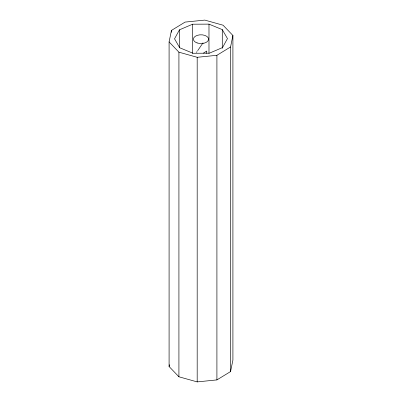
<?xml version="1.0" encoding="UTF-8"?>
<svg xmlns="http://www.w3.org/2000/svg" width="402" height="402" viewBox="0 0 402 402"><rect width="100%" height="100%" fill="white"/><g stroke="black" fill="none" stroke-linecap="round" stroke-linejoin="round"><path stroke-width="0.6" d="M169.091 41.919L171.448 30.421L185.091 22.09L204.814 20.1L223.08 25.215L232.909 35.476L232.909 360.081L230.552 371.579L216.909 379.91L197.186 381.9L178.92 376.785L169.091 366.523L169.091 41.919L178.92 52.18L197.186 57.295L216.909 55.305L230.552 46.969L232.909 35.476M169.091 366.523L169.463 364.709M179.478 29.813L174.538 38.813L179.714 47.768L193.015 53.26L209.367 53.19L222.522 47.582L227.462 38.582L222.286 29.622L208.985 24.13L192.633 24.205L179.478 29.813L179.478 47.878M196.442 52.411L197.045 51.567M197.683 50.687L202.96 42.934L202.96 43.406M203.462 53.109L206.734 51.059L206.734 53.325M230.552 46.969L230.552 371.579M222.286 29.622L222.286 48.315M216.909 55.305L216.909 379.91M208.985 24.13L208.985 53.416M197.186 57.295L197.186 381.9M192.633 24.205L192.633 53.486M178.92 52.18L178.92 376.785M171.448 30.421L171.448 32.286M197.086 42.929A7.593 4.382 0 0 0 208.588 39.25A7.593 4.382 0 0 0 197.317 35.336A7.593 4.382 0 0 0 197.086 42.929"/></g></svg>
